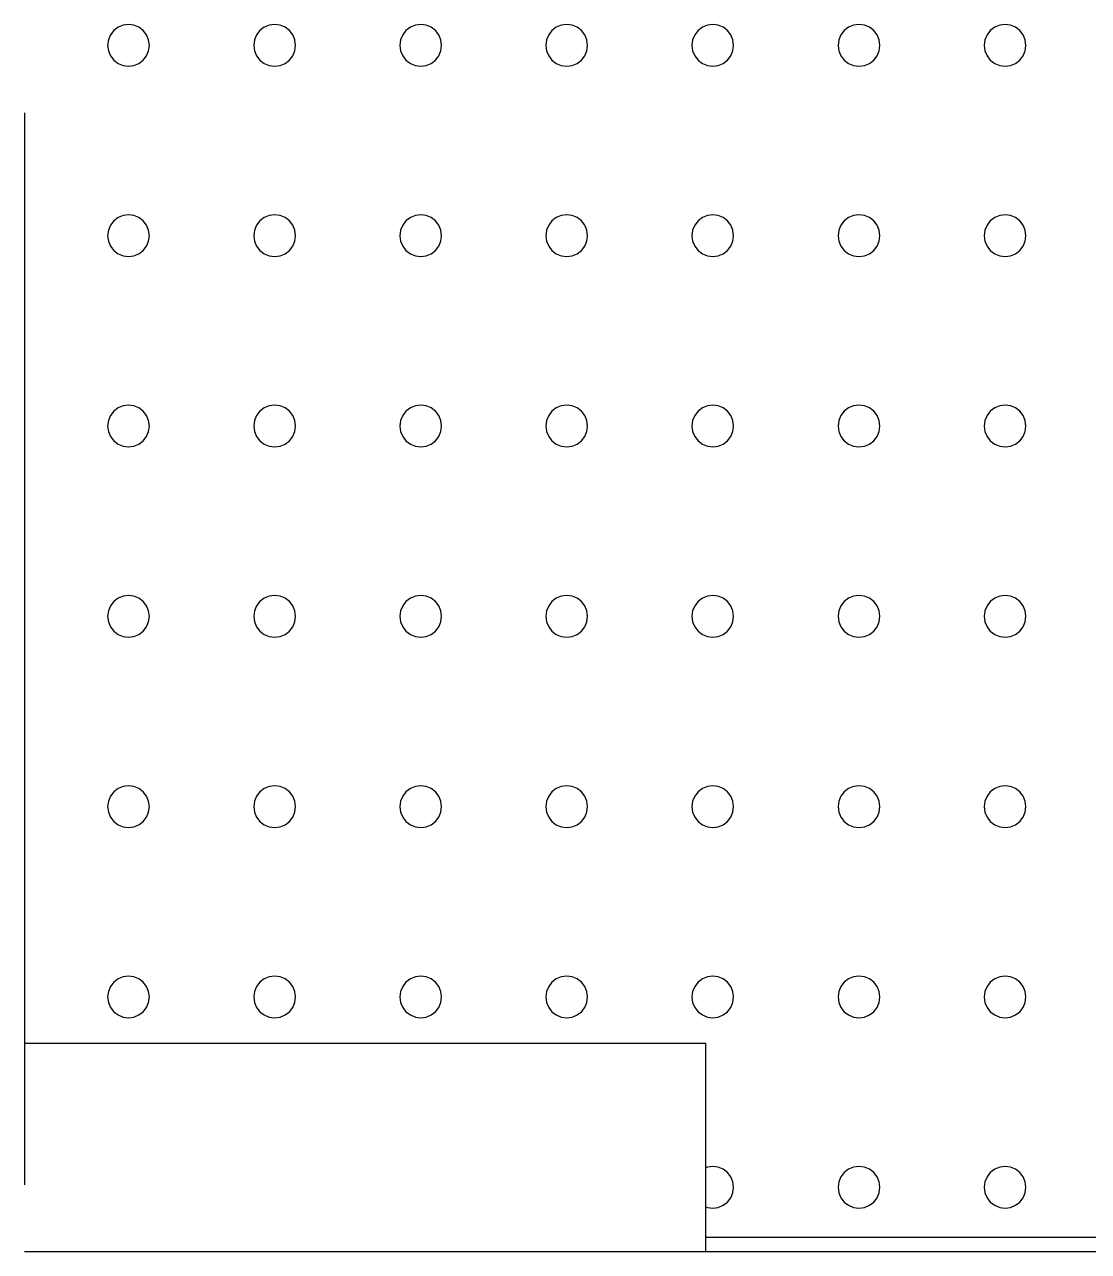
# Model space of a CAD drawing. Header units: millimetres. Extents: x 2562 to 7288, y 778 to 5635.
# Drawn here: x 5838.04 to 5853.34, y 1678.99 to 1696.65 of the extents above; entities that cross this region are included whole.
import ezdxf

# ---------------------------------------------------------------- set-up
doc = ezdxf.new("R2010")
doc.units = ezdxf.units.MM
doc.layers.add('0-gnl-gor3', color=252, linetype='Continuous')
doc.layers.add('2-tef-sabit', color=251, linetype='Continuous')

# ---------------------------------------------------------------- blocks, each defined once
blk = doc.blocks.new('ice well')
at = {"layer": '0-gnl-gor3'}
for p, q in [((62662.6, 6851.94), (62662.6, 6753.91)), ((62716.6, 6851.94), (62672.19, 6851.95)), ((62692.6, 6851.94), (62692.6, 6753.91)), ((62718.6, 6851.94), (62716.6, 6851.94)), ((62748.6, 6851.94), (62718.6, 6851.94)), ((62826.51, 6851.94), (62748.6, 6851.94)), ((62697.11, 6839.11), (62696.64, 6838.49)), ((62697.73, 6839.59), (62697.11, 6839.11)), ((62698.46, 6839.89), (62697.73, 6839.59)), ((62699.23, 6839.99), (62698.46, 6839.89)), ((62700.01, 6839.89), (62699.23, 6839.99)), ((62700.73, 6839.59), (62700.01, 6839.89)), ((62701.35, 6839.11), (62700.73, 6839.59)), ((62701.83, 6838.49), (62701.35, 6839.11)), ((62724.51, 6839.11), (62724.03, 6838.49)), ((62725.13, 6839.59), (62724.51, 6839.11)), ((62725.86, 6839.89), (62725.13, 6839.59)), ((62726.63, 6839.99), (62725.86, 6839.89)), ((62727.41, 6839.89), (62726.63, 6839.99)), ((62728.13, 6839.59), (62727.41, 6839.89)), ((62728.75, 6839.11), (62728.13, 6839.59)), ((62729.23, 6838.49), (62728.75, 6839.11)), ((62751.91, 6839.11), (62751.43, 6838.49)), ((62752.53, 6839.59), (62751.91, 6839.11)), ((62753.25, 6839.89), (62752.53, 6839.59)), ((62754.03, 6839.99), (62753.25, 6839.89)), ((62754.81, 6839.89), (62754.03, 6839.99)), ((62755.53, 6839.59), (62754.81, 6839.89)), ((62756.15, 6839.11), (62755.53, 6839.59)), ((62756.63, 6838.49), (62756.15, 6839.11)), ((62779.31, 6839.11), (62778.83, 6838.49)), ((62779.93, 6839.59), (62779.31, 6839.11)), ((62780.65, 6839.89), (62779.93, 6839.59)), ((62781.43, 6839.99), (62780.65, 6839.89)), ((62782.21, 6839.89), (62781.43, 6839.99)), ((62782.93, 6839.59), (62782.21, 6839.89)), ((62783.55, 6839.11), (62782.93, 6839.59)), ((62784.03, 6838.49), (62783.55, 6839.11)), ((62806.71, 6839.11), (62806.23, 6838.49)), ((62807.33, 6839.59), (62806.71, 6839.11)), ((62808.05, 6839.89), (62807.33, 6839.59)), ((62808.83, 6839.99), (62808.05, 6839.89)), ((62809.6, 6839.89), (62808.83, 6839.99)), ((62810.33, 6839.59), (62809.6, 6839.89)), ((62810.95, 6839.11), (62810.33, 6839.59)), ((62811.43, 6838.49), (62810.95, 6839.11)), ((62834.11, 6839.11), (62833.63, 6838.49)), ((62834.73, 6839.59), (62834.11, 6839.11)), ((62835.45, 6839.89), (62834.73, 6839.59)), ((62836.23, 6839.99), (62835.45, 6839.89)), ((62837, 6839.89), (62836.23, 6839.99)), ((62837.73, 6839.59), (62837, 6839.89)), ((62838.35, 6839.11), (62837.73, 6839.59)), ((62838.83, 6838.49), (62838.35, 6839.11)), ((62696.34, 6837.76), (62696.23, 6836.99)), ((62696.64, 6838.49), (62696.34, 6837.76)), ((62702.13, 6837.76), (62701.83, 6838.49)), ((62702.23, 6836.99), (62702.13, 6837.76)), ((62723.73, 6837.76), (62723.63, 6836.99)), ((62724.03, 6838.49), (62723.73, 6837.76)), ((62729.53, 6837.76), (62729.23, 6838.49)), ((62729.63, 6836.99), (62729.53, 6837.76)), ((62751.13, 6837.76), (62751.03, 6836.99)), ((62751.43, 6838.49), (62751.13, 6837.76)), ((62756.93, 6837.76), (62756.63, 6838.49)), ((62757.03, 6836.99), (62756.93, 6837.76)), ((62778.53, 6837.76), (62778.43, 6836.99)), ((62778.83, 6838.49), (62778.53, 6837.76)), ((62784.33, 6837.76), (62784.03, 6838.49)), ((62784.43, 6836.99), (62784.33, 6837.76)), ((62805.93, 6837.76), (62805.83, 6836.99)), ((62806.23, 6838.49), (62805.93, 6837.76)), ((62811.73, 6837.76), (62811.43, 6838.49)), ((62811.83, 6836.99), (62811.73, 6837.76)), ((62833.33, 6837.76), (62833.23, 6836.99)), ((62833.63, 6838.49), (62833.33, 6837.76)), ((62839.13, 6837.76), (62838.83, 6838.49)), ((62839.23, 6836.99), (62839.13, 6837.76)), ((62696.23, 6836.99), (62696.34, 6836.21)), ((62696.34, 6836.21), (62696.64, 6835.49)), ((62701.83, 6835.49), (62702.13, 6836.21)), ((62702.13, 6836.21), (62702.23, 6836.99)), ((62723.63, 6836.99), (62723.73, 6836.21)), ((62723.73, 6836.21), (62724.03, 6835.49)), ((62729.23, 6835.49), (62729.53, 6836.21)), ((62729.53, 6836.21), (62729.63, 6836.99)), ((62751.03, 6836.99), (62751.13, 6836.21)), ((62751.13, 6836.21), (62751.43, 6835.49)), ((62756.63, 6835.49), (62756.93, 6836.21)), ((62756.93, 6836.21), (62757.03, 6836.99)), ((62778.43, 6836.99), (62778.53, 6836.21)), ((62778.53, 6836.21), (62778.83, 6835.49)), ((62784.03, 6835.49), (62784.33, 6836.21)), ((62784.33, 6836.21), (62784.43, 6836.99)), ((62805.83, 6836.99), (62805.93, 6836.21)), ((62805.93, 6836.21), (62806.23, 6835.49)), ((62811.43, 6835.49), (62811.73, 6836.21)), ((62811.73, 6836.21), (62811.83, 6836.99)), ((62833.23, 6836.99), (62833.33, 6836.21)), ((62833.33, 6836.21), (62833.63, 6835.49)), ((62838.83, 6835.49), (62839.13, 6836.21)), ((62839.13, 6836.21), (62839.23, 6836.99)), ((62696.64, 6835.49), (62697.11, 6834.87)), ((62697.11, 6834.87), (62697.73, 6834.39)), ((62697.73, 6834.39), (62698.46, 6834.09)), ((62698.46, 6834.09), (62699.23, 6833.99)), ((62699.23, 6833.99), (62700.01, 6834.09)), ((62700.01, 6834.09), (62700.73, 6834.39)), ((62700.73, 6834.39), (62701.35, 6834.87)), ((62701.35, 6834.87), (62701.83, 6835.49)), ((62724.03, 6835.49), (62724.51, 6834.87)), ((62724.51, 6834.87), (62725.13, 6834.39)), ((62725.13, 6834.39), (62725.86, 6834.09)), ((62725.86, 6834.09), (62726.63, 6833.99)), ((62726.63, 6833.99), (62727.41, 6834.09)), ((62727.41, 6834.09), (62728.13, 6834.39)), ((62728.13, 6834.39), (62728.75, 6834.87)), ((62728.75, 6834.87), (62729.23, 6835.49)), ((62751.43, 6835.49), (62751.91, 6834.87)), ((62751.91, 6834.87), (62752.53, 6834.39)), ((62752.53, 6834.39), (62753.25, 6834.09)), ((62753.25, 6834.09), (62754.03, 6833.99)), ((62754.03, 6833.99), (62754.81, 6834.09)), ((62754.81, 6834.09), (62755.53, 6834.39)), ((62755.53, 6834.39), (62756.15, 6834.87)), ((62756.15, 6834.87), (62756.63, 6835.49)), ((62778.83, 6835.49), (62779.31, 6834.87)), ((62779.31, 6834.87), (62779.93, 6834.39)), ((62779.93, 6834.39), (62780.65, 6834.09)), ((62780.65, 6834.09), (62781.43, 6833.99)), ((62781.43, 6833.99), (62782.21, 6834.09)), ((62782.21, 6834.09), (62782.93, 6834.39)), ((62782.93, 6834.39), (62783.55, 6834.87)), ((62783.55, 6834.87), (62784.03, 6835.49)), ((62806.23, 6835.49), (62806.71, 6834.87)), ((62806.71, 6834.87), (62807.33, 6834.39)), ((62807.33, 6834.39), (62808.05, 6834.09)), ((62808.05, 6834.09), (62808.83, 6833.99)), ((62808.83, 6833.99), (62809.6, 6834.09)), ((62809.6, 6834.09), (62810.33, 6834.39)), ((62810.33, 6834.39), (62810.95, 6834.87)), ((62810.95, 6834.87), (62811.43, 6835.49)), ((62833.63, 6835.49), (62834.11, 6834.87)), ((62834.11, 6834.87), (62834.73, 6834.39)), ((62834.73, 6834.39), (62835.45, 6834.09)), ((62835.45, 6834.09), (62836.23, 6833.99)), ((62836.23, 6833.99), (62837, 6834.09)), ((62837, 6834.09), (62837.73, 6834.39)), ((62837.73, 6834.39), (62838.35, 6834.87)), ((62838.35, 6834.87), (62838.83, 6835.49)), ((62697.11, 6818.08), (62696.64, 6817.46)), ((62697.73, 6818.56), (62697.11, 6818.08)), ((62698.46, 6818.86), (62697.73, 6818.56)), ((62699.23, 6818.96), (62698.46, 6818.86)), ((62700.01, 6818.86), (62699.23, 6818.96)), ((62700.73, 6818.56), (62700.01, 6818.86)), ((62701.35, 6818.08), (62700.73, 6818.56)), ((62701.83, 6817.46), (62701.35, 6818.08)), ((62724.51, 6818.08), (62724.03, 6817.46)), ((62725.13, 6818.56), (62724.51, 6818.08)), ((62725.86, 6818.86), (62725.13, 6818.56)), ((62726.63, 6818.96), (62725.86, 6818.86)), ((62727.41, 6818.86), (62726.63, 6818.96)), ((62728.13, 6818.56), (62727.41, 6818.86)), ((62728.75, 6818.08), (62728.13, 6818.56)), ((62729.23, 6817.46), (62728.75, 6818.08)), ((62751.91, 6818.08), (62751.43, 6817.46)), ((62752.53, 6818.56), (62751.91, 6818.08)), ((62753.25, 6818.86), (62752.53, 6818.56)), ((62754.03, 6818.96), (62753.25, 6818.86)), ((62754.81, 6818.86), (62754.03, 6818.96)), ((62755.53, 6818.56), (62754.81, 6818.86)), ((62756.15, 6818.08), (62755.53, 6818.56)), ((62756.63, 6817.46), (62756.15, 6818.08)), ((62779.31, 6818.08), (62778.83, 6817.46)), ((62779.93, 6818.56), (62779.31, 6818.08)), ((62780.65, 6818.86), (62779.93, 6818.56)), ((62781.43, 6818.96), (62780.65, 6818.86)), ((62782.21, 6818.86), (62781.43, 6818.96)), ((62782.93, 6818.56), (62782.21, 6818.86)), ((62783.55, 6818.08), (62782.93, 6818.56)), ((62784.03, 6817.46), (62783.55, 6818.08)), ((62806.71, 6818.08), (62806.23, 6817.46)), ((62807.33, 6818.56), (62806.71, 6818.08)), ((62808.05, 6818.86), (62807.33, 6818.56)), ((62808.83, 6818.96), (62808.05, 6818.86)), ((62809.6, 6818.86), (62808.83, 6818.96)), ((62810.33, 6818.56), (62809.6, 6818.86)), ((62810.95, 6818.08), (62810.33, 6818.56)), ((62811.43, 6817.46), (62810.95, 6818.08)), ((62834.11, 6818.08), (62833.63, 6817.46)), ((62834.73, 6818.56), (62834.11, 6818.08)), ((62835.45, 6818.86), (62834.73, 6818.56)), ((62836.23, 6818.96), (62835.45, 6818.86)), ((62837, 6818.86), (62836.23, 6818.96)), ((62837.73, 6818.56), (62837, 6818.86)), ((62838.35, 6818.08), (62837.73, 6818.56)), ((62838.83, 6817.46), (62838.35, 6818.08)), ((62696.34, 6816.74), (62696.23, 6815.96)), ((62696.64, 6817.46), (62696.34, 6816.74)), ((62702.13, 6816.74), (62701.83, 6817.46)), ((62702.23, 6815.96), (62702.13, 6816.74)), ((62723.73, 6816.74), (62723.63, 6815.96)), ((62724.03, 6817.46), (62723.73, 6816.74)), ((62729.53, 6816.74), (62729.23, 6817.46)), ((62729.63, 6815.96), (62729.53, 6816.74)), ((62751.13, 6816.74), (62751.03, 6815.96)), ((62751.43, 6817.46), (62751.13, 6816.74)), ((62756.93, 6816.74), (62756.63, 6817.46)), ((62757.03, 6815.96), (62756.93, 6816.74)), ((62778.53, 6816.74), (62778.43, 6815.96)), ((62778.83, 6817.46), (62778.53, 6816.74)), ((62784.33, 6816.74), (62784.03, 6817.46)), ((62784.43, 6815.96), (62784.33, 6816.74)), ((62805.93, 6816.74), (62805.83, 6815.96)), ((62806.23, 6817.46), (62805.93, 6816.74)), ((62811.73, 6816.74), (62811.43, 6817.46)), ((62811.83, 6815.96), (62811.73, 6816.74)), ((62833.33, 6816.74), (62833.23, 6815.96)), ((62833.63, 6817.46), (62833.33, 6816.74)), ((62839.13, 6816.74), (62838.83, 6817.46)), ((62839.23, 6815.96), (62839.13, 6816.74)), ((62696.23, 6815.96), (62696.34, 6815.19)), ((62696.34, 6815.19), (62696.64, 6814.46)), ((62696.64, 6814.46), (62697.11, 6813.84)), ((62701.35, 6813.84), (62701.83, 6814.46)), ((62701.83, 6814.46), (62702.13, 6815.19)), ((62702.13, 6815.19), (62702.23, 6815.96)), ((62723.63, 6815.96), (62723.73, 6815.19)), ((62723.73, 6815.19), (62724.03, 6814.46)), ((62724.03, 6814.46), (62724.51, 6813.84)), ((62728.75, 6813.84), (62729.23, 6814.46)), ((62729.23, 6814.46), (62729.53, 6815.19)), ((62729.53, 6815.19), (62729.63, 6815.96)), ((62751.03, 6815.96), (62751.13, 6815.19)), ((62751.13, 6815.19), (62751.43, 6814.46)), ((62751.43, 6814.46), (62751.91, 6813.84)), ((62756.15, 6813.84), (62756.63, 6814.46)), ((62756.63, 6814.46), (62756.93, 6815.19)), ((62756.93, 6815.19), (62757.03, 6815.96)), ((62778.43, 6815.96), (62778.53, 6815.19)), ((62778.53, 6815.19), (62778.83, 6814.46)), ((62778.83, 6814.46), (62779.31, 6813.84)), ((62783.55, 6813.84), (62784.03, 6814.46)), ((62784.03, 6814.46), (62784.33, 6815.19)), ((62784.33, 6815.19), (62784.43, 6815.96)), ((62805.83, 6815.96), (62805.93, 6815.19)), ((62805.93, 6815.19), (62806.23, 6814.46)), ((62806.23, 6814.46), (62806.71, 6813.84)), ((62810.95, 6813.84), (62811.43, 6814.46)), ((62811.43, 6814.46), (62811.73, 6815.19)), ((62811.73, 6815.19), (62811.83, 6815.96)), ((62833.23, 6815.96), (62833.33, 6815.19)), ((62833.33, 6815.19), (62833.63, 6814.46)), ((62833.63, 6814.46), (62834.11, 6813.84)), ((62838.35, 6813.84), (62838.83, 6814.46)), ((62838.83, 6814.46), (62839.13, 6815.19)), ((62839.13, 6815.19), (62839.23, 6815.96)), ((62697.11, 6813.84), (62697.73, 6813.36)), ((62697.73, 6813.36), (62698.46, 6813.06)), ((62698.46, 6813.06), (62699.23, 6812.96)), ((62699.23, 6812.96), (62700.01, 6813.06)), ((62700.01, 6813.06), (62700.73, 6813.36)), ((62700.73, 6813.36), (62701.35, 6813.84)), ((62724.51, 6813.84), (62725.13, 6813.36)), ((62725.13, 6813.36), (62725.86, 6813.06)), ((62725.86, 6813.06), (62726.63, 6812.96)), ((62726.63, 6812.96), (62727.41, 6813.06)), ((62727.41, 6813.06), (62728.13, 6813.36)), ((62728.13, 6813.36), (62728.75, 6813.84)), ((62751.91, 6813.84), (62752.53, 6813.36)), ((62752.53, 6813.36), (62753.25, 6813.06)), ((62753.25, 6813.06), (62754.03, 6812.96)), ((62754.03, 6812.96), (62754.81, 6813.06)), ((62754.81, 6813.06), (62755.53, 6813.36)), ((62755.53, 6813.36), (62756.15, 6813.84)), ((62779.31, 6813.84), (62779.93, 6813.36)), ((62779.93, 6813.36), (62780.65, 6813.06)), ((62780.65, 6813.06), (62781.43, 6812.96)), ((62781.43, 6812.96), (62782.21, 6813.06)), ((62782.21, 6813.06), (62782.93, 6813.36)), ((62782.93, 6813.36), (62783.55, 6813.84)), ((62806.71, 6813.84), (62807.33, 6813.36)), ((62807.33, 6813.36), (62808.05, 6813.06)), ((62808.05, 6813.06), (62808.83, 6812.96)), ((62808.83, 6812.96), (62809.6, 6813.06)), ((62809.6, 6813.06), (62810.33, 6813.36)), ((62810.33, 6813.36), (62810.95, 6813.84)), ((62834.11, 6813.84), (62834.73, 6813.36)), ((62834.73, 6813.36), (62835.45, 6813.06)), ((62835.45, 6813.06), (62836.23, 6812.96)), ((62836.23, 6812.96), (62837, 6813.06)), ((62837, 6813.06), (62837.73, 6813.36)), ((62837.73, 6813.36), (62838.35, 6813.84)), ((62697.11, 6797.06), (62696.64, 6796.43)), ((62697.73, 6797.53), (62697.11, 6797.06)), ((62698.46, 6797.83), (62697.73, 6797.53)), ((62699.23, 6797.93), (62698.46, 6797.83)), ((62700.01, 6797.83), (62699.23, 6797.93)), ((62700.73, 6797.53), (62700.01, 6797.83)), ((62701.35, 6797.06), (62700.73, 6797.53)), ((62701.83, 6796.43), (62701.35, 6797.06)), ((62724.51, 6797.06), (62724.03, 6796.43)), ((62725.13, 6797.53), (62724.51, 6797.06)), ((62725.86, 6797.83), (62725.13, 6797.53)), ((62726.63, 6797.93), (62725.86, 6797.83)), ((62727.41, 6797.83), (62726.63, 6797.93)), ((62728.13, 6797.53), (62727.41, 6797.83)), ((62728.75, 6797.06), (62728.13, 6797.53)), ((62729.23, 6796.43), (62728.75, 6797.06)), ((62751.91, 6797.06), (62751.43, 6796.43)), ((62752.53, 6797.53), (62751.91, 6797.06)), ((62753.25, 6797.83), (62752.53, 6797.53)), ((62754.03, 6797.93), (62753.25, 6797.83)), ((62754.81, 6797.83), (62754.03, 6797.93)), ((62755.53, 6797.53), (62754.81, 6797.83)), ((62756.15, 6797.06), (62755.53, 6797.53)), ((62756.63, 6796.43), (62756.15, 6797.06)), ((62779.31, 6797.06), (62778.83, 6796.43)), ((62779.93, 6797.53), (62779.31, 6797.06)), ((62780.65, 6797.83), (62779.93, 6797.53)), ((62781.43, 6797.93), (62780.65, 6797.83)), ((62782.21, 6797.83), (62781.43, 6797.93)), ((62782.93, 6797.53), (62782.21, 6797.83)), ((62783.55, 6797.06), (62782.93, 6797.53)), ((62784.03, 6796.43), (62783.55, 6797.06)), ((62806.71, 6797.06), (62806.23, 6796.43)), ((62807.33, 6797.53), (62806.71, 6797.06)), ((62808.05, 6797.83), (62807.33, 6797.53)), ((62808.83, 6797.93), (62808.05, 6797.83)), ((62809.6, 6797.83), (62808.83, 6797.93)), ((62810.33, 6797.53), (62809.6, 6797.83)), ((62810.95, 6797.06), (62810.33, 6797.53)), ((62811.43, 6796.43), (62810.95, 6797.06)), ((62834.11, 6797.06), (62833.63, 6796.43)), ((62834.73, 6797.53), (62834.11, 6797.06)), ((62835.45, 6797.83), (62834.73, 6797.53)), ((62836.23, 6797.93), (62835.45, 6797.83)), ((62837, 6797.83), (62836.23, 6797.93)), ((62837.73, 6797.53), (62837, 6797.83)), ((62838.35, 6797.06), (62837.73, 6797.53)), ((62838.83, 6796.43), (62838.35, 6797.06)), ((62696.34, 6795.71), (62696.23, 6794.93)), ((62696.23, 6794.93), (62696.34, 6794.16)), ((62696.64, 6796.43), (62696.34, 6795.71)), ((62702.13, 6795.71), (62701.83, 6796.43)), ((62702.23, 6794.93), (62702.13, 6795.71)), ((62702.13, 6794.16), (62702.23, 6794.93)), ((62723.73, 6795.71), (62723.63, 6794.93)), ((62723.63, 6794.93), (62723.73, 6794.16)), ((62724.03, 6796.43), (62723.73, 6795.71)), ((62729.53, 6795.71), (62729.23, 6796.43)), ((62729.63, 6794.93), (62729.53, 6795.71)), ((62729.53, 6794.16), (62729.63, 6794.93)), ((62751.13, 6795.71), (62751.03, 6794.93)), ((62751.03, 6794.93), (62751.13, 6794.16)), ((62751.43, 6796.43), (62751.13, 6795.71)), ((62756.93, 6795.71), (62756.63, 6796.43)), ((62757.03, 6794.93), (62756.93, 6795.71)), ((62756.93, 6794.16), (62757.03, 6794.93)), ((62778.53, 6795.71), (62778.43, 6794.93)), ((62778.43, 6794.93), (62778.53, 6794.16)), ((62778.83, 6796.43), (62778.53, 6795.71)), ((62784.33, 6795.71), (62784.03, 6796.43)), ((62784.43, 6794.93), (62784.33, 6795.71)), ((62784.33, 6794.16), (62784.43, 6794.93)), ((62805.93, 6795.71), (62805.83, 6794.93)), ((62805.83, 6794.93), (62805.93, 6794.16)), ((62806.23, 6796.43), (62805.93, 6795.71)), ((62811.73, 6795.71), (62811.43, 6796.43)), ((62811.83, 6794.93), (62811.73, 6795.71)), ((62811.73, 6794.16), (62811.83, 6794.93)), ((62833.33, 6795.71), (62833.23, 6794.93)), ((62833.23, 6794.93), (62833.33, 6794.16)), ((62833.63, 6796.43), (62833.33, 6795.71)), ((62839.13, 6795.71), (62838.83, 6796.43)), ((62839.23, 6794.93), (62839.13, 6795.71)), ((62839.13, 6794.16), (62839.23, 6794.93)), ((62696.34, 6794.16), (62696.64, 6793.43)), ((62696.64, 6793.43), (62697.11, 6792.81)), ((62701.35, 6792.81), (62701.83, 6793.43)), ((62701.83, 6793.43), (62702.13, 6794.16)), ((62723.73, 6794.16), (62724.03, 6793.43)), ((62724.03, 6793.43), (62724.51, 6792.81)), ((62728.75, 6792.81), (62729.23, 6793.43)), ((62729.23, 6793.43), (62729.53, 6794.16)), ((62751.13, 6794.16), (62751.43, 6793.43)), ((62751.43, 6793.43), (62751.91, 6792.81)), ((62756.15, 6792.81), (62756.63, 6793.43)), ((62756.63, 6793.43), (62756.93, 6794.16)), ((62778.53, 6794.16), (62778.83, 6793.43)), ((62778.83, 6793.43), (62779.31, 6792.81)), ((62783.55, 6792.81), (62784.03, 6793.43)), ((62784.03, 6793.43), (62784.33, 6794.16)), ((62805.93, 6794.16), (62806.23, 6793.43)), ((62806.23, 6793.43), (62806.71, 6792.81)), ((62810.95, 6792.81), (62811.43, 6793.43)), ((62811.43, 6793.43), (62811.73, 6794.16)), ((62833.33, 6794.16), (62833.63, 6793.43)), ((62833.63, 6793.43), (62834.11, 6792.81)), ((62838.35, 6792.81), (62838.83, 6793.43)), ((62838.83, 6793.43), (62839.13, 6794.16)), ((62697.11, 6792.81), (62697.73, 6792.34)), ((62697.73, 6792.34), (62698.46, 6792.04)), ((62698.46, 6792.04), (62699.23, 6791.93)), ((62699.23, 6791.93), (62700.01, 6792.04)), ((62700.01, 6792.04), (62700.73, 6792.34)), ((62700.73, 6792.34), (62701.35, 6792.81)), ((62724.51, 6792.81), (62725.13, 6792.34)), ((62725.13, 6792.34), (62725.86, 6792.04)), ((62725.86, 6792.04), (62726.63, 6791.93)), ((62726.63, 6791.93), (62727.41, 6792.04)), ((62727.41, 6792.04), (62728.13, 6792.34)), ((62728.13, 6792.34), (62728.75, 6792.81)), ((62751.91, 6792.81), (62752.53, 6792.34)), ((62752.53, 6792.34), (62753.25, 6792.04)), ((62753.25, 6792.04), (62754.03, 6791.93)), ((62754.03, 6791.93), (62754.81, 6792.04)), ((62754.81, 6792.04), (62755.53, 6792.34)), ((62755.53, 6792.34), (62756.15, 6792.81)), ((62779.31, 6792.81), (62779.93, 6792.34)), ((62779.93, 6792.34), (62780.65, 6792.04)), ((62780.65, 6792.04), (62781.43, 6791.93)), ((62781.43, 6791.93), (62782.21, 6792.04)), ((62782.21, 6792.04), (62782.93, 6792.34)), ((62782.93, 6792.34), (62783.55, 6792.81)), ((62806.71, 6792.81), (62807.33, 6792.34)), ((62807.33, 6792.34), (62808.05, 6792.04)), ((62808.05, 6792.04), (62808.83, 6791.93)), ((62808.83, 6791.93), (62809.6, 6792.04)), ((62809.6, 6792.04), (62810.33, 6792.34)), ((62810.33, 6792.34), (62810.95, 6792.81)), ((62834.11, 6792.81), (62834.73, 6792.34)), ((62834.73, 6792.34), (62835.45, 6792.04)), ((62835.45, 6792.04), (62836.23, 6791.93)), ((62836.23, 6791.93), (62837, 6792.04)), ((62837, 6792.04), (62837.73, 6792.34)), ((62837.73, 6792.34), (62838.35, 6792.81)), ((62697.11, 6776.06), (62696.64, 6775.43)), ((62697.73, 6776.53), (62697.11, 6776.06)), ((62698.46, 6776.83), (62697.73, 6776.53)), ((62699.23, 6776.93), (62698.46, 6776.83)), ((62700.01, 6776.83), (62699.23, 6776.93)), ((62700.73, 6776.53), (62700.01, 6776.83)), ((62701.35, 6776.06), (62700.73, 6776.53)), ((62701.83, 6775.43), (62701.35, 6776.06)), ((62724.51, 6776.06), (62724.03, 6775.43)), ((62725.13, 6776.53), (62724.51, 6776.06)), ((62725.86, 6776.83), (62725.13, 6776.53)), ((62726.63, 6776.93), (62725.86, 6776.83)), ((62727.41, 6776.83), (62726.63, 6776.93)), ((62728.13, 6776.53), (62727.41, 6776.83)), ((62728.75, 6776.06), (62728.13, 6776.53)), ((62729.23, 6775.43), (62728.75, 6776.06)), ((62751.91, 6776.06), (62751.43, 6775.43)), ((62752.53, 6776.53), (62751.91, 6776.06)), ((62753.25, 6776.83), (62752.53, 6776.53)), ((62754.03, 6776.93), (62753.25, 6776.83)), ((62754.81, 6776.83), (62754.03, 6776.93)), ((62755.53, 6776.53), (62754.81, 6776.83)), ((62756.15, 6776.06), (62755.53, 6776.53)), ((62756.63, 6775.43), (62756.15, 6776.06)), ((62779.31, 6776.06), (62778.83, 6775.43)), ((62779.93, 6776.53), (62779.31, 6776.06)), ((62780.65, 6776.83), (62779.93, 6776.53)), ((62781.43, 6776.93), (62780.65, 6776.83)), ((62782.21, 6776.83), (62781.43, 6776.93)), ((62782.93, 6776.53), (62782.21, 6776.83)), ((62783.55, 6776.06), (62782.93, 6776.53)), ((62784.03, 6775.43), (62783.55, 6776.06)), ((62806.71, 6776.06), (62806.23, 6775.43)), ((62807.33, 6776.53), (62806.71, 6776.06)), ((62808.05, 6776.83), (62807.33, 6776.53)), ((62808.83, 6776.93), (62808.05, 6776.83)), ((62809.6, 6776.83), (62808.83, 6776.93)), ((62810.33, 6776.53), (62809.6, 6776.83)), ((62810.95, 6776.06), (62810.33, 6776.53)), ((62811.43, 6775.43), (62810.95, 6776.06)), ((62834.11, 6776.06), (62833.63, 6775.43)), ((62834.73, 6776.53), (62834.11, 6776.06)), ((62835.45, 6776.83), (62834.73, 6776.53)), ((62836.23, 6776.93), (62835.45, 6776.83)), ((62837, 6776.83), (62836.23, 6776.93)), ((62837.73, 6776.53), (62837, 6776.83)), ((62838.35, 6776.06), (62837.73, 6776.53)), ((62838.83, 6775.43), (62838.35, 6776.06)), ((62696.34, 6774.71), (62696.23, 6773.93)), ((62696.23, 6773.93), (62696.34, 6773.16)), ((62696.64, 6775.43), (62696.34, 6774.71)), ((62702.13, 6774.71), (62701.83, 6775.43)), ((62702.23, 6773.93), (62702.13, 6774.71)), ((62702.13, 6773.16), (62702.23, 6773.93)), ((62723.73, 6774.71), (62723.63, 6773.93)), ((62723.63, 6773.93), (62723.73, 6773.16)), ((62724.03, 6775.43), (62723.73, 6774.71)), ((62729.53, 6774.71), (62729.23, 6775.43)), ((62729.63, 6773.93), (62729.53, 6774.71)), ((62729.53, 6773.16), (62729.63, 6773.93)), ((62751.13, 6774.71), (62751.03, 6773.93)), ((62751.03, 6773.93), (62751.13, 6773.16)), ((62751.43, 6775.43), (62751.13, 6774.71)), ((62756.93, 6774.71), (62756.63, 6775.43)), ((62757.03, 6773.93), (62756.93, 6774.71)), ((62756.93, 6773.16), (62757.03, 6773.93)), ((62778.53, 6774.71), (62778.43, 6773.93)), ((62778.43, 6773.93), (62778.53, 6773.16)), ((62778.83, 6775.43), (62778.53, 6774.71)), ((62784.33, 6774.71), (62784.03, 6775.43)), ((62784.43, 6773.93), (62784.33, 6774.71)), ((62784.33, 6773.16), (62784.43, 6773.93)), ((62805.93, 6774.71), (62805.83, 6773.93)), ((62805.83, 6773.93), (62805.93, 6773.16)), ((62806.23, 6775.43), (62805.93, 6774.71)), ((62811.73, 6774.71), (62811.43, 6775.43)), ((62811.83, 6773.93), (62811.73, 6774.71)), ((62811.73, 6773.16), (62811.83, 6773.93)), ((62833.33, 6774.71), (62833.23, 6773.93)), ((62833.23, 6773.93), (62833.33, 6773.16)), ((62833.63, 6775.43), (62833.33, 6774.71)), ((62839.13, 6774.71), (62838.83, 6775.43)), ((62839.23, 6773.93), (62839.13, 6774.71)), ((62839.13, 6773.16), (62839.23, 6773.93)), ((62696.34, 6773.16), (62696.64, 6772.43)), ((62696.64, 6772.43), (62697.11, 6771.81)), ((62701.35, 6771.81), (62701.83, 6772.43)), ((62701.83, 6772.43), (62702.13, 6773.16)), ((62723.73, 6773.16), (62724.03, 6772.43)), ((62724.03, 6772.43), (62724.51, 6771.81)), ((62728.75, 6771.81), (62729.23, 6772.43)), ((62729.23, 6772.43), (62729.53, 6773.16)), ((62751.13, 6773.16), (62751.43, 6772.43)), ((62751.43, 6772.43), (62751.91, 6771.81)), ((62756.15, 6771.81), (62756.63, 6772.43)), ((62756.63, 6772.43), (62756.93, 6773.16)), ((62778.53, 6773.16), (62778.83, 6772.43)), ((62778.83, 6772.43), (62779.31, 6771.81)), ((62783.55, 6771.81), (62784.03, 6772.43)), ((62784.03, 6772.43), (62784.33, 6773.16)), ((62805.93, 6773.16), (62806.23, 6772.43)), ((62806.23, 6772.43), (62806.71, 6771.81)), ((62810.95, 6771.81), (62811.43, 6772.43)), ((62811.43, 6772.43), (62811.73, 6773.16)), ((62833.33, 6773.16), (62833.63, 6772.43)), ((62833.63, 6772.43), (62834.11, 6771.81)), ((62838.35, 6771.81), (62838.83, 6772.43)), ((62838.83, 6772.43), (62839.13, 6773.16)), ((62697.11, 6771.81), (62697.73, 6771.34)), ((62697.73, 6771.34), (62698.46, 6771.04)), ((62698.46, 6771.04), (62699.23, 6770.93)), ((62699.23, 6770.93), (62700.01, 6771.04)), ((62700.01, 6771.04), (62700.73, 6771.34)), ((62700.73, 6771.34), (62701.35, 6771.81)), ((62724.51, 6771.81), (62725.13, 6771.34)), ((62725.13, 6771.34), (62725.86, 6771.04)), ((62725.86, 6771.04), (62726.63, 6770.93)), ((62726.63, 6770.93), (62727.41, 6771.04)), ((62727.41, 6771.04), (62728.13, 6771.34)), ((62728.13, 6771.34), (62728.75, 6771.81)), ((62751.91, 6771.81), (62752.53, 6771.34)), ((62752.53, 6771.34), (62753.25, 6771.04)), ((62753.25, 6771.04), (62754.03, 6770.93)), ((62754.03, 6770.93), (62754.81, 6771.04)), ((62754.81, 6771.04), (62755.53, 6771.34)), ((62755.53, 6771.34), (62756.15, 6771.81)), ((62779.31, 6771.81), (62779.93, 6771.34)), ((62779.93, 6771.34), (62780.65, 6771.04)), ((62780.65, 6771.04), (62781.43, 6770.93)), ((62781.43, 6770.93), (62782.21, 6771.04)), ((62782.21, 6771.04), (62782.93, 6771.34)), ((62782.93, 6771.34), (62783.55, 6771.81)), ((62806.71, 6771.81), (62807.33, 6771.34)), ((62807.33, 6771.34), (62808.05, 6771.04)), ((62808.05, 6771.04), (62808.83, 6770.93)), ((62808.83, 6770.93), (62809.6, 6771.04)), ((62809.6, 6771.04), (62810.33, 6771.34)), ((62810.33, 6771.34), (62810.95, 6771.81)), ((62834.11, 6771.81), (62834.73, 6771.34)), ((62834.73, 6771.34), (62835.45, 6771.04)), ((62835.45, 6771.04), (62836.23, 6770.93)), ((62836.23, 6770.93), (62837, 6771.04)), ((62837, 6771.04), (62837.73, 6771.34)), ((62837.73, 6771.34), (62838.35, 6771.81)), ((62696.64, 6754.41), (62696.34, 6753.68)), ((62697.11, 6755.03), (62696.64, 6754.41)), ((62697.73, 6755.51), (62697.11, 6755.03)), ((62698.46, 6755.81), (62697.73, 6755.51)), ((62699.23, 6755.91), (62698.46, 6755.81)), ((62700.01, 6755.81), (62699.23, 6755.91)), ((62700.73, 6755.51), (62700.01, 6755.81)), ((62701.35, 6755.03), (62700.73, 6755.51)), ((62701.83, 6754.41), (62701.35, 6755.03)), ((62702.13, 6753.68), (62701.83, 6754.41)), ((62724.03, 6754.41), (62723.73, 6753.68)), ((62724.51, 6755.03), (62724.03, 6754.41)), ((62725.13, 6755.51), (62724.51, 6755.03)), ((62725.86, 6755.81), (62725.13, 6755.51)), ((62726.63, 6755.91), (62725.86, 6755.81)), ((62727.41, 6755.81), (62726.63, 6755.91)), ((62728.13, 6755.51), (62727.41, 6755.81)), ((62728.75, 6755.03), (62728.13, 6755.51)), ((62729.23, 6754.41), (62728.75, 6755.03)), ((62729.53, 6753.68), (62729.23, 6754.41)), ((62751.43, 6754.41), (62751.13, 6753.68)), ((62751.91, 6755.03), (62751.43, 6754.41)), ((62752.53, 6755.51), (62751.91, 6755.03)), ((62753.25, 6755.81), (62752.53, 6755.51)), ((62754.03, 6755.91), (62753.25, 6755.81)), ((62754.81, 6755.81), (62754.03, 6755.91)), ((62755.53, 6755.51), (62754.81, 6755.81)), ((62756.15, 6755.03), (62755.53, 6755.51)), ((62756.63, 6754.41), (62756.15, 6755.03)), ((62756.93, 6753.68), (62756.63, 6754.41)), ((62778.83, 6754.41), (62778.53, 6753.68)), ((62779.31, 6755.03), (62778.83, 6754.41)), ((62779.93, 6755.51), (62779.31, 6755.03)), ((62780.65, 6755.81), (62779.93, 6755.51)), ((62781.43, 6755.91), (62780.65, 6755.81)), ((62782.21, 6755.81), (62781.43, 6755.91)), ((62782.93, 6755.51), (62782.21, 6755.81)), ((62783.55, 6755.03), (62782.93, 6755.51)), ((62784.03, 6754.41), (62783.55, 6755.03)), ((62784.33, 6753.68), (62784.03, 6754.41)), ((62806.23, 6754.41), (62805.93, 6753.68)), ((62806.71, 6755.03), (62806.23, 6754.41)), ((62807.33, 6755.51), (62806.71, 6755.03)), ((62808.05, 6755.81), (62807.33, 6755.51)), ((62808.83, 6755.91), (62808.05, 6755.81)), ((62809.6, 6755.81), (62808.83, 6755.91)), ((62810.33, 6755.51), (62809.6, 6755.81)), ((62810.95, 6755.03), (62810.33, 6755.51)), ((62811.43, 6754.41), (62810.95, 6755.03)), ((62811.73, 6753.68), (62811.43, 6754.41)), ((62833.63, 6754.41), (62833.33, 6753.68)), ((62834.11, 6755.03), (62833.63, 6754.41)), ((62834.73, 6755.51), (62834.11, 6755.03)), ((62835.45, 6755.81), (62834.73, 6755.51)), ((62836.23, 6755.91), (62835.45, 6755.81)), ((62837, 6755.81), (62836.23, 6755.91)), ((62837.73, 6755.51), (62837, 6755.81)), ((62838.35, 6755.03), (62837.73, 6755.51)), ((62838.83, 6754.41), (62838.35, 6755.03)), ((62839.13, 6753.68), (62838.83, 6754.41)), ((62662.6, 6753.91), (62662.6, 6545.76)), ((62662.6, 6753.91), (62664.6, 6753.91)), ((62664.6, 6545.76), (62664.6, 6753.91)), ((62664.6, 6753.91), (62669.03, 6753.91)), ((62668.94, 6753.68), (62668.83, 6752.91)), ((62668.83, 6752.91), (62668.94, 6752.13)), ((62669.03, 6753.91), (62668.94, 6753.68)), ((62669.03, 6753.91), (62674.64, 6753.91)), ((62674.73, 6753.68), (62674.64, 6753.91)), ((62674.64, 6753.91), (62692.6, 6753.91)), ((62674.83, 6752.91), (62674.73, 6753.68)), ((62674.73, 6752.13), (62674.83, 6752.91)), ((62696.34, 6753.68), (62696.23, 6752.91)), ((62696.23, 6752.91), (62696.34, 6752.13)), ((62702.23, 6752.91), (62702.13, 6753.68)), ((62702.13, 6752.13), (62702.23, 6752.91)), ((62723.73, 6753.68), (62723.63, 6752.91)), ((62723.63, 6752.91), (62723.73, 6752.13)), ((62729.63, 6752.91), (62729.53, 6753.68)), ((62729.53, 6752.13), (62729.63, 6752.91)), ((62751.13, 6753.68), (62751.03, 6752.91)), ((62751.03, 6752.91), (62751.13, 6752.13)), ((62757.03, 6752.91), (62756.93, 6753.68)), ((62756.93, 6752.13), (62757.03, 6752.91)), ((62778.53, 6753.68), (62778.43, 6752.91)), ((62778.43, 6752.91), (62778.53, 6752.13)), ((62784.43, 6752.91), (62784.33, 6753.68)), ((62784.33, 6752.13), (62784.43, 6752.91)), ((62805.93, 6753.68), (62805.83, 6752.91)), ((62805.83, 6752.91), (62805.93, 6752.13)), ((62811.83, 6752.91), (62811.73, 6753.68)), ((62811.73, 6752.13), (62811.83, 6752.91)), ((62833.33, 6753.68), (62833.23, 6752.91)), ((62833.23, 6752.91), (62833.33, 6752.13)), ((62839.23, 6752.91), (62839.13, 6753.68)), ((62839.13, 6752.13), (62839.23, 6752.91)), ((62668.94, 6752.13), (62669.24, 6751.41)), ((62669.24, 6751.41), (62669.71, 6750.79)), ((62669.71, 6750.79), (62670.33, 6750.31)), ((62673.33, 6750.31), (62673.96, 6750.79)), ((62673.96, 6750.79), (62674.43, 6751.41)), ((62674.43, 6751.41), (62674.73, 6752.13)), ((62696.34, 6752.13), (62696.64, 6751.41)), ((62696.64, 6751.41), (62697.11, 6750.79)), ((62697.11, 6750.79), (62697.73, 6750.31)), ((62700.73, 6750.31), (62701.35, 6750.79)), ((62701.35, 6750.79), (62701.83, 6751.41)), ((62701.83, 6751.41), (62702.13, 6752.13)), ((62723.73, 6752.13), (62724.03, 6751.41)), ((62724.03, 6751.41), (62724.51, 6750.79)), ((62724.51, 6750.79), (62725.13, 6750.31)), ((62728.13, 6750.31), (62728.75, 6750.79)), ((62728.75, 6750.79), (62729.23, 6751.41)), ((62729.23, 6751.41), (62729.53, 6752.13)), ((62751.13, 6752.13), (62751.43, 6751.41)), ((62751.43, 6751.41), (62751.91, 6750.79)), ((62751.91, 6750.79), (62752.53, 6750.31)), ((62755.53, 6750.31), (62756.15, 6750.79)), ((62756.15, 6750.79), (62756.63, 6751.41)), ((62756.63, 6751.41), (62756.93, 6752.13)), ((62778.53, 6752.13), (62778.83, 6751.41)), ((62778.83, 6751.41), (62779.31, 6750.79)), ((62779.31, 6750.79), (62779.93, 6750.31)), ((62782.93, 6750.31), (62783.55, 6750.79)), ((62783.55, 6750.79), (62784.03, 6751.41)), ((62784.03, 6751.41), (62784.33, 6752.13)), ((62805.93, 6752.13), (62806.23, 6751.41)), ((62806.23, 6751.41), (62806.71, 6750.79)), ((62806.71, 6750.79), (62807.33, 6750.31)), ((62810.33, 6750.31), (62810.95, 6750.79)), ((62810.95, 6750.79), (62811.43, 6751.41)), ((62811.43, 6751.41), (62811.73, 6752.13)), ((62833.33, 6752.13), (62833.63, 6751.41)), ((62833.63, 6751.41), (62834.11, 6750.79)), ((62834.11, 6750.79), (62834.73, 6750.31)), ((62837.73, 6750.31), (62838.35, 6750.79)), ((62838.35, 6750.79), (62838.83, 6751.41)), ((62838.83, 6751.41), (62839.13, 6752.13)), ((62670.33, 6750.31), (62671.06, 6750.01)), ((62671.06, 6750.01), (62671.83, 6749.91)), ((62671.83, 6749.91), (62672.61, 6750.01)), ((62672.61, 6750.01), (62673.33, 6750.31)), ((62697.73, 6750.31), (62698.46, 6750.01)), ((62698.46, 6750.01), (62699.23, 6749.91)), ((62699.23, 6749.91), (62700.01, 6750.01)), ((62700.01, 6750.01), (62700.73, 6750.31)), ((62725.13, 6750.31), (62725.86, 6750.01)), ((62725.86, 6750.01), (62726.63, 6749.91)), ((62726.63, 6749.91), (62727.41, 6750.01)), ((62727.41, 6750.01), (62728.13, 6750.31)), ((62752.53, 6750.31), (62753.25, 6750.01)), ((62753.25, 6750.01), (62754.03, 6749.91)), ((62754.03, 6749.91), (62754.81, 6750.01)), ((62754.81, 6750.01), (62755.53, 6750.31)), ((62779.93, 6750.31), (62780.65, 6750.01)), ((62780.65, 6750.01), (62781.43, 6749.91)), ((62781.43, 6749.91), (62782.21, 6750.01)), ((62782.21, 6750.01), (62782.93, 6750.31)), ((62807.33, 6750.31), (62808.05, 6750.01)), ((62808.05, 6750.01), (62808.83, 6749.91)), ((62808.83, 6749.91), (62809.6, 6750.01)), ((62809.6, 6750.01), (62810.33, 6750.31)), ((62834.73, 6750.31), (62835.45, 6750.01)), ((62835.45, 6750.01), (62836.23, 6749.91)), ((62836.23, 6749.91), (62837, 6750.01)), ((62837, 6750.01), (62837.73, 6750.31)), ((62671.83, 6734.88), (62671.06, 6734.78)), ((62672.61, 6734.78), (62671.83, 6734.88)), ((62699.23, 6734.88), (62698.46, 6734.78)), ((62700.01, 6734.78), (62699.23, 6734.88)), ((62726.63, 6734.88), (62725.86, 6734.78)), ((62727.41, 6734.78), (62726.63, 6734.88)), ((62754.03, 6734.88), (62753.25, 6734.78)), ((62754.81, 6734.78), (62754.03, 6734.88)), ((62781.43, 6734.88), (62780.65, 6734.78)), ((62782.21, 6734.78), (62781.43, 6734.88)), ((62808.83, 6734.88), (62808.05, 6734.78)), ((62809.6, 6734.78), (62808.83, 6734.88)), ((62836.23, 6734.88), (62835.45, 6734.78)), ((62837, 6734.78), (62836.23, 6734.88)), ((62669.24, 6733.38), (62668.94, 6732.66)), ((62669.71, 6734), (62669.24, 6733.38)), ((62670.33, 6734.48), (62669.71, 6734)), ((62671.06, 6734.78), (62670.33, 6734.48)), ((62673.33, 6734.48), (62672.61, 6734.78)), ((62673.96, 6734), (62673.33, 6734.48)), ((62674.43, 6733.38), (62673.96, 6734)), ((62674.73, 6732.66), (62674.43, 6733.38)), ((62696.64, 6733.38), (62696.34, 6732.66)), ((62697.11, 6734), (62696.64, 6733.38)), ((62697.73, 6734.48), (62697.11, 6734)), ((62698.46, 6734.78), (62697.73, 6734.48)), ((62700.73, 6734.48), (62700.01, 6734.78)), ((62701.35, 6734), (62700.73, 6734.48)), ((62701.83, 6733.38), (62701.35, 6734)), ((62702.13, 6732.66), (62701.83, 6733.38)), ((62724.03, 6733.38), (62723.73, 6732.66)), ((62724.51, 6734), (62724.03, 6733.38)), ((62725.13, 6734.48), (62724.51, 6734)), ((62725.86, 6734.78), (62725.13, 6734.48)), ((62728.13, 6734.48), (62727.41, 6734.78)), ((62728.75, 6734), (62728.13, 6734.48)), ((62729.23, 6733.38), (62728.75, 6734)), ((62729.53, 6732.66), (62729.23, 6733.38)), ((62751.43, 6733.38), (62751.13, 6732.66)), ((62751.91, 6734), (62751.43, 6733.38)), ((62752.53, 6734.48), (62751.91, 6734)), ((62753.25, 6734.78), (62752.53, 6734.48)), ((62755.53, 6734.48), (62754.81, 6734.78)), ((62756.15, 6734), (62755.53, 6734.48)), ((62756.63, 6733.38), (62756.15, 6734)), ((62756.93, 6732.66), (62756.63, 6733.38)), ((62778.83, 6733.38), (62778.53, 6732.66)), ((62779.31, 6734), (62778.83, 6733.38)), ((62779.93, 6734.48), (62779.31, 6734)), ((62780.65, 6734.78), (62779.93, 6734.48)), ((62782.93, 6734.48), (62782.21, 6734.78)), ((62783.55, 6734), (62782.93, 6734.48)), ((62784.03, 6733.38), (62783.55, 6734)), ((62784.33, 6732.66), (62784.03, 6733.38)), ((62806.23, 6733.38), (62805.93, 6732.66)), ((62806.71, 6734), (62806.23, 6733.38)), ((62807.33, 6734.48), (62806.71, 6734)), ((62808.05, 6734.78), (62807.33, 6734.48)), ((62810.33, 6734.48), (62809.6, 6734.78)), ((62810.95, 6734), (62810.33, 6734.48)), ((62811.43, 6733.38), (62810.95, 6734)), ((62811.73, 6732.66), (62811.43, 6733.38)), ((62833.63, 6733.38), (62833.33, 6732.66)), ((62834.11, 6734), (62833.63, 6733.38)), ((62834.73, 6734.48), (62834.11, 6734)), ((62835.45, 6734.78), (62834.73, 6734.48)), ((62837.73, 6734.48), (62837, 6734.78)), ((62838.35, 6734), (62837.73, 6734.48)), ((62838.83, 6733.38), (62838.35, 6734)), ((62839.13, 6732.66), (62838.83, 6733.38)), ((62668.94, 6732.66), (62668.83, 6731.88)), ((62668.83, 6731.88), (62668.94, 6731.1)), ((62674.83, 6731.88), (62674.73, 6732.66)), ((62674.73, 6731.1), (62674.83, 6731.88)), ((62696.34, 6732.66), (62696.23, 6731.88)), ((62696.23, 6731.88), (62696.34, 6731.1)), ((62702.23, 6731.88), (62702.13, 6732.66)), ((62702.13, 6731.1), (62702.23, 6731.88)), ((62723.73, 6732.66), (62723.63, 6731.88)), ((62723.63, 6731.88), (62723.73, 6731.1)), ((62729.63, 6731.88), (62729.53, 6732.66)), ((62729.53, 6731.1), (62729.63, 6731.88)), ((62751.13, 6732.66), (62751.03, 6731.88)), ((62751.03, 6731.88), (62751.13, 6731.1)), ((62757.03, 6731.88), (62756.93, 6732.66)), ((62756.93, 6731.1), (62757.03, 6731.88)), ((62778.53, 6732.66), (62778.43, 6731.88)), ((62778.43, 6731.88), (62778.53, 6731.1)), ((62784.43, 6731.88), (62784.33, 6732.66)), ((62784.33, 6731.1), (62784.43, 6731.88)), ((62805.93, 6732.66), (62805.83, 6731.88)), ((62805.83, 6731.88), (62805.93, 6731.1)), ((62811.83, 6731.88), (62811.73, 6732.66)), ((62811.73, 6731.1), (62811.83, 6731.88)), ((62833.33, 6732.66), (62833.23, 6731.88)), ((62833.23, 6731.88), (62833.33, 6731.1)), ((62839.23, 6731.88), (62839.13, 6732.66)), ((62839.13, 6731.1), (62839.23, 6731.88)), ((62668.94, 6731.1), (62669.24, 6730.38)), ((62669.24, 6730.38), (62669.71, 6729.76)), ((62669.71, 6729.76), (62670.33, 6729.28)), ((62673.33, 6729.28), (62673.96, 6729.76)), ((62673.96, 6729.76), (62674.43, 6730.38)), ((62674.43, 6730.38), (62674.73, 6731.1)), ((62696.34, 6731.1), (62696.64, 6730.38)), ((62696.64, 6730.38), (62697.11, 6729.76)), ((62697.11, 6729.76), (62697.73, 6729.28)), ((62700.73, 6729.28), (62701.35, 6729.76)), ((62701.35, 6729.76), (62701.83, 6730.38)), ((62701.83, 6730.38), (62702.13, 6731.1)), ((62723.73, 6731.1), (62724.03, 6730.38)), ((62724.03, 6730.38), (62724.51, 6729.76)), ((62724.51, 6729.76), (62725.13, 6729.28)), ((62728.13, 6729.28), (62728.75, 6729.76)), ((62728.75, 6729.76), (62729.23, 6730.38)), ((62729.23, 6730.38), (62729.53, 6731.1)), ((62751.13, 6731.1), (62751.43, 6730.38)), ((62751.43, 6730.38), (62751.91, 6729.76)), ((62751.91, 6729.76), (62752.53, 6729.28)), ((62755.53, 6729.28), (62756.15, 6729.76)), ((62756.15, 6729.76), (62756.63, 6730.38)), ((62756.63, 6730.38), (62756.93, 6731.1)), ((62778.53, 6731.1), (62778.83, 6730.38)), ((62778.83, 6730.38), (62779.31, 6729.76)), ((62779.31, 6729.76), (62779.93, 6729.28)), ((62782.93, 6729.28), (62783.55, 6729.76)), ((62783.55, 6729.76), (62784.03, 6730.38)), ((62784.03, 6730.38), (62784.33, 6731.1)), ((62805.93, 6731.1), (62806.23, 6730.38)), ((62806.23, 6730.38), (62806.71, 6729.76)), ((62806.71, 6729.76), (62807.33, 6729.28)), ((62810.33, 6729.28), (62810.95, 6729.76)), ((62810.95, 6729.76), (62811.43, 6730.38)), ((62811.43, 6730.38), (62811.73, 6731.1)), ((62833.33, 6731.1), (62833.63, 6730.38)), ((62833.63, 6730.38), (62834.11, 6729.76)), ((62834.11, 6729.76), (62834.73, 6729.28)), ((62837.73, 6729.28), (62838.35, 6729.76)), ((62838.35, 6729.76), (62838.83, 6730.38)), ((62838.83, 6730.38), (62839.13, 6731.1)), ((62670.33, 6729.28), (62671.06, 6728.98)), ((62671.06, 6728.98), (62671.83, 6728.88)), ((62671.83, 6728.88), (62672.61, 6728.98)), ((62672.61, 6728.98), (62673.33, 6729.28)), ((62697.73, 6729.28), (62698.46, 6728.98)), ((62698.46, 6728.98), (62699.23, 6728.88)), ((62699.23, 6728.88), (62700.01, 6728.98)), ((62700.01, 6728.98), (62700.73, 6729.28)), ((62725.13, 6729.28), (62725.86, 6728.98)), ((62725.86, 6728.98), (62726.63, 6728.88)), ((62726.63, 6728.88), (62727.41, 6728.98)), ((62727.41, 6728.98), (62728.13, 6729.28)), ((62752.53, 6729.28), (62753.25, 6728.98)), ((62753.25, 6728.98), (62754.03, 6728.88)), ((62754.03, 6728.88), (62754.81, 6728.98)), ((62754.81, 6728.98), (62755.53, 6729.28)), ((62779.93, 6729.28), (62780.65, 6728.98)), ((62780.65, 6728.98), (62781.43, 6728.88)), ((62781.43, 6728.88), (62782.21, 6728.98)), ((62782.21, 6728.98), (62782.93, 6729.28)), ((62807.33, 6729.28), (62808.05, 6728.98)), ((62808.05, 6728.98), (62808.83, 6728.88)), ((62808.83, 6728.88), (62809.6, 6728.98)), ((62809.6, 6728.98), (62810.33, 6729.28)), ((62834.73, 6729.28), (62835.45, 6728.98)), ((62835.45, 6728.98), (62836.23, 6728.88)), ((62836.23, 6728.88), (62837, 6728.98)), ((62837, 6728.98), (62837.73, 6729.28)), ((62671.06, 6713.75), (62670.33, 6713.45)), ((62671.83, 6713.85), (62671.06, 6713.75)), ((62672.61, 6713.75), (62671.83, 6713.85)), ((62673.33, 6713.45), (62672.61, 6713.75)), ((62698.46, 6713.75), (62697.73, 6713.45)), ((62699.23, 6713.85), (62698.46, 6713.75)), ((62700.01, 6713.75), (62699.23, 6713.85)), ((62700.73, 6713.45), (62700.01, 6713.75)), ((62725.86, 6713.75), (62725.13, 6713.45)), ((62726.63, 6713.85), (62725.86, 6713.75)), ((62727.41, 6713.75), (62726.63, 6713.85)), ((62728.13, 6713.45), (62727.41, 6713.75)), ((62753.25, 6713.75), (62752.53, 6713.45)), ((62754.03, 6713.85), (62753.25, 6713.75)), ((62754.81, 6713.75), (62754.03, 6713.85)), ((62755.53, 6713.45), (62754.81, 6713.75)), ((62780.65, 6713.75), (62779.93, 6713.45)), ((62781.43, 6713.85), (62780.65, 6713.75)), ((62782.21, 6713.75), (62781.43, 6713.85)), ((62782.93, 6713.45), (62782.21, 6713.75)), ((62808.05, 6713.75), (62807.33, 6713.45)), ((62808.83, 6713.85), (62808.05, 6713.75)), ((62809.6, 6713.75), (62808.83, 6713.85)), ((62810.33, 6713.45), (62809.6, 6713.75)), ((62835.45, 6713.75), (62834.73, 6713.45)), ((62836.23, 6713.85), (62835.45, 6713.75)), ((62837, 6713.75), (62836.23, 6713.85)), ((62837.73, 6713.45), (62837, 6713.75)), ((62669.24, 6712.35), (62668.94, 6711.63)), ((62669.71, 6712.98), (62669.24, 6712.35)), ((62670.33, 6713.45), (62669.71, 6712.98)), ((62673.96, 6712.98), (62673.33, 6713.45)), ((62674.43, 6712.35), (62673.96, 6712.98)), ((62674.73, 6711.63), (62674.43, 6712.35)), ((62696.64, 6712.35), (62696.34, 6711.63)), ((62697.11, 6712.98), (62696.64, 6712.35)), ((62697.73, 6713.45), (62697.11, 6712.98)), ((62701.35, 6712.98), (62700.73, 6713.45)), ((62701.83, 6712.35), (62701.35, 6712.98)), ((62702.13, 6711.63), (62701.83, 6712.35)), ((62724.03, 6712.35), (62723.73, 6711.63)), ((62724.51, 6712.98), (62724.03, 6712.35)), ((62725.13, 6713.45), (62724.51, 6712.98)), ((62728.75, 6712.98), (62728.13, 6713.45)), ((62729.23, 6712.35), (62728.75, 6712.98)), ((62729.53, 6711.63), (62729.23, 6712.35)), ((62751.43, 6712.35), (62751.13, 6711.63)), ((62751.91, 6712.98), (62751.43, 6712.35)), ((62752.53, 6713.45), (62751.91, 6712.98)), ((62756.15, 6712.98), (62755.53, 6713.45)), ((62756.63, 6712.35), (62756.15, 6712.98)), ((62756.93, 6711.63), (62756.63, 6712.35)), ((62778.83, 6712.35), (62778.53, 6711.63)), ((62779.31, 6712.98), (62778.83, 6712.35)), ((62779.93, 6713.45), (62779.31, 6712.98)), ((62783.55, 6712.98), (62782.93, 6713.45)), ((62784.03, 6712.35), (62783.55, 6712.98)), ((62784.33, 6711.63), (62784.03, 6712.35)), ((62806.23, 6712.35), (62805.93, 6711.63)), ((62806.71, 6712.98), (62806.23, 6712.35)), ((62807.33, 6713.45), (62806.71, 6712.98)), ((62810.95, 6712.98), (62810.33, 6713.45)), ((62811.43, 6712.35), (62810.95, 6712.98)), ((62811.73, 6711.63), (62811.43, 6712.35)), ((62833.63, 6712.35), (62833.33, 6711.63)), ((62834.11, 6712.98), (62833.63, 6712.35)), ((62834.73, 6713.45), (62834.11, 6712.98)), ((62838.35, 6712.98), (62837.73, 6713.45)), ((62838.83, 6712.35), (62838.35, 6712.98)), ((62839.13, 6711.63), (62838.83, 6712.35)), ((62668.94, 6711.63), (62668.83, 6710.85)), ((62668.83, 6710.85), (62668.94, 6710.08)), ((62674.83, 6710.85), (62674.73, 6711.63)), ((62674.73, 6710.08), (62674.83, 6710.85)), ((62696.34, 6711.63), (62696.23, 6710.85)), ((62696.23, 6710.85), (62696.34, 6710.08)), ((62702.23, 6710.85), (62702.13, 6711.63)), ((62702.13, 6710.08), (62702.23, 6710.85)), ((62723.73, 6711.63), (62723.63, 6710.85)), ((62723.63, 6710.85), (62723.73, 6710.08)), ((62729.63, 6710.85), (62729.53, 6711.63)), ((62729.53, 6710.08), (62729.63, 6710.85)), ((62751.13, 6711.63), (62751.03, 6710.85)), ((62751.03, 6710.85), (62751.13, 6710.08)), ((62757.03, 6710.85), (62756.93, 6711.63)), ((62756.93, 6710.08), (62757.03, 6710.85)), ((62778.53, 6711.63), (62778.43, 6710.85)), ((62778.43, 6710.85), (62778.53, 6710.08)), ((62784.43, 6710.85), (62784.33, 6711.63)), ((62784.33, 6710.08), (62784.43, 6710.85)), ((62805.93, 6711.63), (62805.83, 6710.85)), ((62805.83, 6710.85), (62805.93, 6710.08)), ((62811.83, 6710.85), (62811.73, 6711.63)), ((62811.73, 6710.08), (62811.83, 6710.85)), ((62833.33, 6711.63), (62833.23, 6710.85)), ((62833.23, 6710.85), (62833.33, 6710.08)), ((62839.23, 6710.85), (62839.13, 6711.63)), ((62839.13, 6710.08), (62839.23, 6710.85)), ((62668.94, 6710.08), (62669.24, 6709.35)), ((62669.24, 6709.35), (62669.71, 6708.73)), ((62669.71, 6708.73), (62670.33, 6708.26)), ((62673.33, 6708.26), (62673.96, 6708.73)), ((62673.96, 6708.73), (62674.43, 6709.35)), ((62674.43, 6709.35), (62674.73, 6710.08)), ((62696.34, 6710.08), (62696.64, 6709.35)), ((62696.64, 6709.35), (62697.11, 6708.73)), ((62697.11, 6708.73), (62697.73, 6708.26)), ((62700.73, 6708.26), (62701.35, 6708.73)), ((62701.35, 6708.73), (62701.83, 6709.35)), ((62701.83, 6709.35), (62702.13, 6710.08)), ((62723.73, 6710.08), (62724.03, 6709.35)), ((62724.03, 6709.35), (62724.51, 6708.73)), ((62724.51, 6708.73), (62725.13, 6708.26)), ((62728.13, 6708.26), (62728.75, 6708.73)), ((62728.75, 6708.73), (62729.23, 6709.35)), ((62729.23, 6709.35), (62729.53, 6710.08)), ((62751.13, 6710.08), (62751.43, 6709.35)), ((62751.43, 6709.35), (62751.91, 6708.73)), ((62751.91, 6708.73), (62752.53, 6708.26)), ((62755.53, 6708.26), (62756.15, 6708.73)), ((62756.15, 6708.73), (62756.63, 6709.35)), ((62756.63, 6709.35), (62756.93, 6710.08)), ((62778.53, 6710.08), (62778.83, 6709.35)), ((62778.83, 6709.35), (62779.31, 6708.73)), ((62779.31, 6708.73), (62779.93, 6708.26)), ((62782.93, 6708.26), (62783.55, 6708.73)), ((62783.55, 6708.73), (62784.03, 6709.35)), ((62784.03, 6709.35), (62784.33, 6710.08)), ((62805.93, 6710.08), (62806.23, 6709.35)), ((62806.23, 6709.35), (62806.71, 6708.73)), ((62806.71, 6708.73), (62807.33, 6708.26)), ((62810.33, 6708.26), (62810.95, 6708.73)), ((62810.95, 6708.73), (62811.43, 6709.35)), ((62811.43, 6709.35), (62811.73, 6710.08)), ((62833.33, 6710.08), (62833.63, 6709.35)), ((62833.63, 6709.35), (62834.11, 6708.73)), ((62834.11, 6708.73), (62834.73, 6708.26)), ((62837.73, 6708.26), (62838.35, 6708.73)), ((62838.35, 6708.73), (62838.83, 6709.35)), ((62838.83, 6709.35), (62839.13, 6710.08)), ((62670.33, 6708.26), (62671.06, 6707.96)), ((62671.06, 6707.96), (62671.83, 6707.85)), ((62671.83, 6707.85), (62672.61, 6707.96)), ((62672.61, 6707.96), (62673.33, 6708.26)), ((62697.73, 6708.26), (62698.46, 6707.96)), ((62698.46, 6707.96), (62699.23, 6707.85)), ((62699.23, 6707.85), (62700.01, 6707.96)), ((62700.01, 6707.96), (62700.73, 6708.26)), ((62725.13, 6708.26), (62725.86, 6707.96)), ((62725.86, 6707.96), (62726.63, 6707.85)), ((62726.63, 6707.85), (62727.41, 6707.96)), ((62727.41, 6707.96), (62728.13, 6708.26)), ((62752.53, 6708.26), (62753.25, 6707.96)), ((62753.25, 6707.96), (62754.03, 6707.85)), ((62754.03, 6707.85), (62754.81, 6707.96)), ((62754.81, 6707.96), (62755.53, 6708.26)), ((62779.93, 6708.26), (62780.65, 6707.96)), ((62780.65, 6707.96), (62781.43, 6707.85)), ((62781.43, 6707.85), (62782.21, 6707.96)), ((62782.21, 6707.96), (62782.93, 6708.26)), ((62807.33, 6708.26), (62808.05, 6707.96)), ((62808.05, 6707.96), (62808.83, 6707.85)), ((62808.83, 6707.85), (62809.6, 6707.96)), ((62809.6, 6707.96), (62810.33, 6708.26)), ((62834.73, 6708.26), (62835.45, 6707.96)), ((62835.45, 6707.96), (62836.23, 6707.85)), ((62836.23, 6707.85), (62837, 6707.96)), ((62837, 6707.96), (62837.73, 6708.26))]:
    blk.add_line(p, q, dxfattribs=at)
blk = doc.blocks.new('DELIUNIT')
at = {"layer": '0-gnl-gor3', "xscale": 0.1, "yscale": 0.1, "zscale": 0.1, "rotation": 180}
blk.add_blockref('ice well', (6032.873, 639.376), dxfattribs=at)

msp = doc.modelspace()

# ---------------------------------------------------------------- block references
at = {"layer": '2-tef-sabit', "rotation": 270}
msp.add_blockref('DELIUNIT', (5883.854, 1445.602), dxfattribs=at)

doc.saveas('drawing.dxf')
